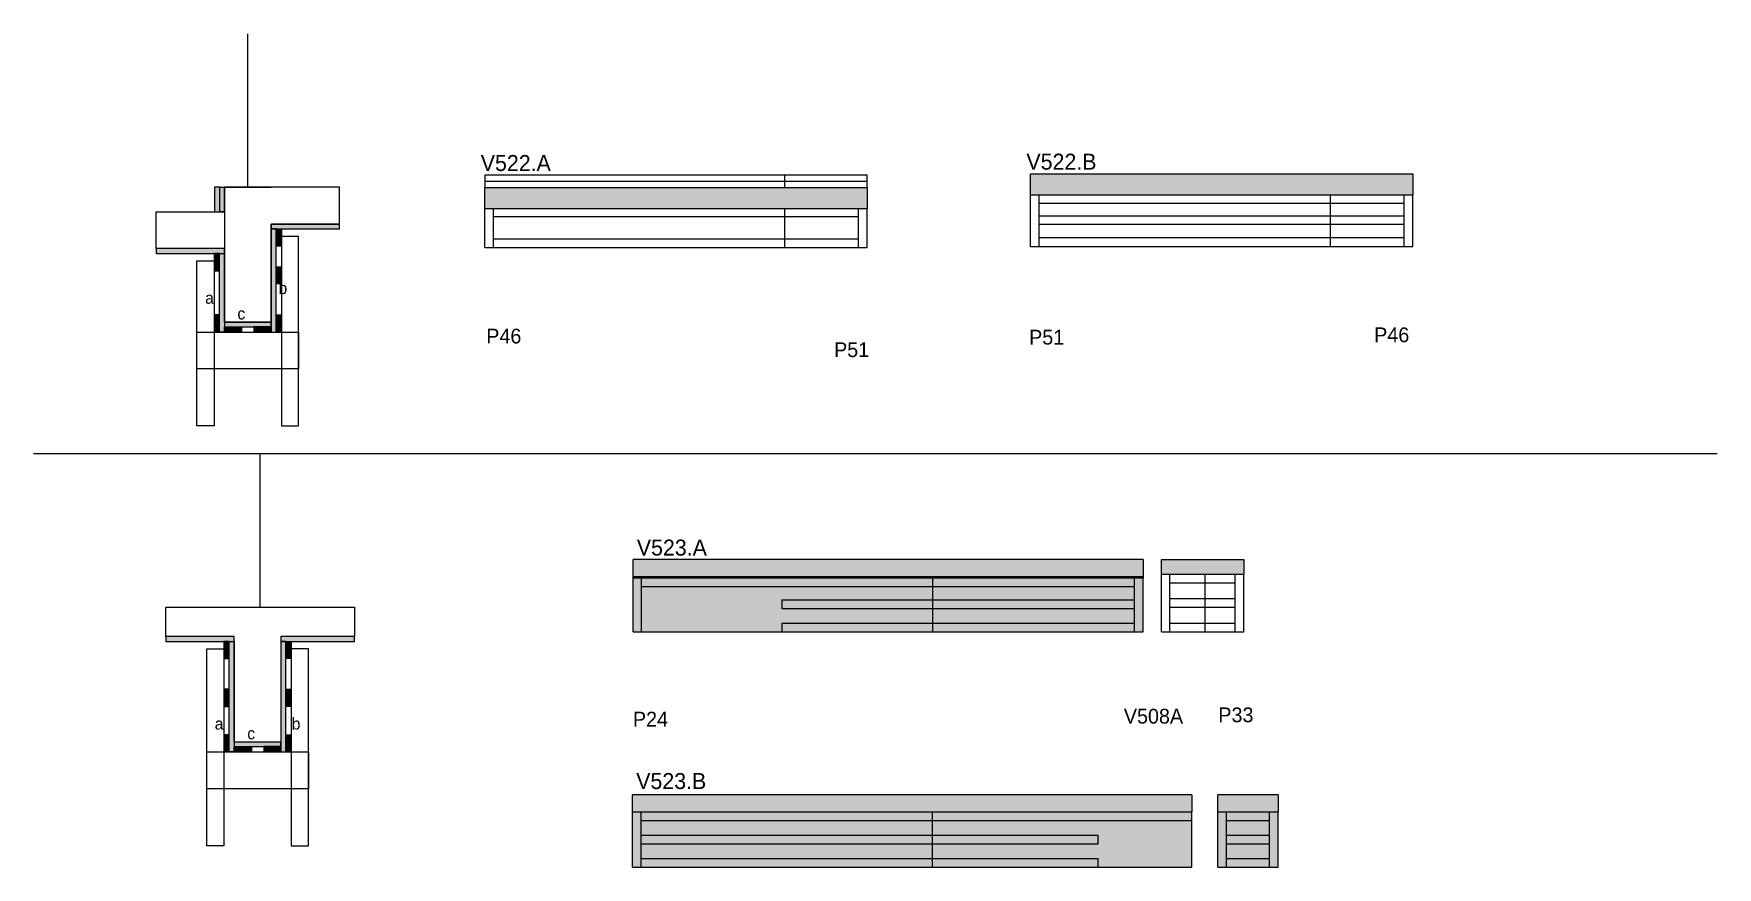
# Model space of a CAD drawing. Header units: metres. Extents: x 8148 to 9518, y 5245 to 5923.
import ezdxf

# ---------------------------------------------------------------- set-up
doc = ezdxf.new("R2010")
doc.units = ezdxf.units.M
for name, color, linetype in [('5', 7, 'Continuous'), ('CONCRETO', 7, 'Continuous'), ('COTA', 7, 'Continuous'), ('detalhes', 7, 'Continuous'), ('Hachura', 7, 'Continuous'), ('Madeira', 7, 'Continuous'), ('Painéis', 7, 'Continuous'), ('REAPROVEITAMENTO', 7, 'Continuous'), ('SARR_2.2x7', 7, 'Continuous'), ('SARR_3.5x7', 7, 'Continuous'), ('Texto Seção', 7, 'Continuous')]:
    doc.layers.add(name, color=color, linetype=linetype)

msp = doc.modelspace()

# ---------------------------------------------------------------- hatches: boundary and pattern name
at = {"layer": 'COTA'}
h = msp.add_hatch(color=7, dxfattribs=at)
h.dxf.hatch_style = 1
h.paths.add_polyline_path([(9269.9, 5809.2), (8958.9, 5809.2), (8958.9, 5809.2), (8958.9, 5792.2), (8958.9, 5792.2), (9269.9, 5792.2), (9269.9, 5792.2), (9269.9, 5809.2), (9269.9, 5809.2)])
h = msp.add_hatch(color=7, dxfattribs=at)
h.dxf.hatch_style = 1
h.paths.add_polyline_path([(8825.9, 5798.2), (8514.9, 5798.2), (8514.9, 5798.2), (8514.9, 5781.2), (8514.9, 5781.2), (8825.9, 5781.2), (8825.9, 5781.2), (8825.9, 5798.2), (8825.9, 5798.2)])
h = msp.add_hatch(color=7, dxfattribs=at)
h.dxf.hatch_style = 1
h.paths.add_polyline_path([(8831.4, 5495.4), (8635.4, 5495.4), (8635.4, 5495.4), (8635.4, 5481.4), (8635.4, 5481.4), (9050.4, 5481.4), (9050.4, 5481.4), (9050.4, 5495.4), (9050.4, 5495.4), (8831.4, 5495.4)])
h = msp.add_hatch(color=7, dxfattribs=at)
h.dxf.hatch_style = 1
h.paths.add_polyline_path([(9132.4, 5483.4), (9132.4, 5495.4), (9132.4, 5495.4), (9065.4, 5495.4), (9065.4, 5495.4), (9065.4, 5483.4), (9065.4, 5483.4), (9132.4, 5483.4)])
h = msp.add_hatch(color=7, dxfattribs=at)
h.dxf.hatch_style = 1
h.paths.add_polyline_path([(9090, 5289.7), (9090, 5303.7), (9090, 5303.7), (8634.7, 5303.7), (8634.7, 5303.7), (8635, 5289.7), (8635, 5289.7), (9090, 5289.7), (9090, 5289.7)])
h = msp.add_hatch(color=7, dxfattribs=at)
h.dxf.hatch_style = 1
h.paths.add_polyline_path([(9160.4, 5289.7), (9160.4, 5303.7), (9160.4, 5303.7), (9111.4, 5303.7), (9111.4, 5303.7), (9111.4, 5289.7), (9111.4, 5289.7), (9160.4, 5289.7)])
at = {"layer": 'Hachura'}
h = msp.add_hatch(color=7, dxfattribs=at)
h.dxf.hatch_style = 1
h.paths.add_polyline_path([(8294.9, 5778.4), (8299.3, 5778.4), (8299.3, 5778.4), (8299.3, 5798.4), (8299.3, 5798.4), (8294.9, 5798.4), (8294.9, 5798.4), (8294.9, 5778.4)])
h = msp.add_hatch(color=7, dxfattribs=at)
h.dxf.hatch_style = 1
h.paths.add_polyline_path([(8299.3, 5798.4), (8302.9, 5798.4), (8302.9, 5798.4), (8302.9, 5778.4), (8302.9, 5778.4), (8299.3, 5778.4), (8299.3, 5778.4), (8299.3, 5798.4)])
h = msp.add_hatch(color=7, dxfattribs=at)
h.dxf.hatch_style = 1
h.paths.add_polyline_path([(8344.9, 5768.4), (8340.9, 5768.4), (8340.9, 5768.4), (8340.9, 5680.4), (8340.9, 5680.4), (8344.9, 5680.4), (8344.9, 5680.4), (8344.9, 5768.4)])
h = msp.add_hatch(color=7, dxfattribs=at)
h.dxf.hatch_style = 1
h.paths.add_polyline_path([(8396.5, 5764.4), (8396.5, 5768.4), (8396.5, 5768.4), (8340.9, 5768.4), (8340.9, 5768.4), (8340.9, 5764.4), (8340.9, 5764.4), (8396.5, 5764.4)])
h = msp.add_hatch(color=7, dxfattribs=at)
h.dxf.hatch_style = 1
h.paths.add_polyline_path([(8349.3, 5750.4), (8344.9, 5750.4), (8344.9, 5750.4), (8344.9, 5764.4), (8344.9, 5764.4), (8349.3, 5764.4), (8349.3, 5764.4), (8349.3, 5750.4)])
h = msp.add_hatch(color=7, dxfattribs=at)
h.dxf.hatch_style = 1
h.paths.add_polyline_path([(8302.9, 5744.4), (8302.9, 5748.4), (8302.9, 5748.4), (8247.3, 5748.4), (8247.3, 5748.4), (8247.3, 5744.4), (8247.3, 5744.4), (8302.9, 5744.4)])
h = msp.add_hatch(color=7, dxfattribs=at)
h.dxf.hatch_style = 1
h.paths.add_polyline_path([(8294.5, 5730.4), (8298.9, 5730.4), (8298.9, 5730.4), (8298.9, 5744.4), (8298.9, 5744.4), (8294.5, 5744.4), (8294.5, 5744.4), (8294.5, 5730.4)])
h = msp.add_hatch(color=7, dxfattribs=at)
h.dxf.hatch_style = 1
h.paths.add_polyline_path([(8302.9, 5748.4), (8298.9, 5748.4), (8298.9, 5748.4), (8298.9, 5680.4), (8298.9, 5680.4), (8302.9, 5680.4), (8302.9, 5680.4), (8302.9, 5748.4), (8302.9, 5748.4)])
h = msp.add_hatch(color=7, dxfattribs=at)
h.dxf.hatch_style = 1
h.paths.add_polyline_path([(8349.3, 5719.6), (8344.9, 5719.6), (8344.9, 5719.6), (8344.9, 5733.6), (8344.9, 5733.6), (8349.3, 5733.6), (8349.3, 5733.6), (8349.3, 5719.6)])
h = msp.add_hatch(color=7, dxfattribs=at)
h.dxf.hatch_style = 1
h.paths.add_polyline_path([(8294.5, 5680.4), (8298.9, 5680.4), (8298.9, 5680.4), (8298.9, 5694.4), (8298.9, 5694.4), (8294.5, 5694.4), (8294.5, 5694.4), (8294.5, 5680.4)])
h = msp.add_hatch(color=7, dxfattribs=at)
h.dxf.hatch_style = 1
h.paths.add_polyline_path([(8340.9, 5684.8), (8340.9, 5688.4), (8340.9, 5688.4), (8302.9, 5688.4), (8302.9, 5688.4), (8302.9, 5684.8), (8302.9, 5684.8), (8340.9, 5684.8)])
h = msp.add_hatch(color=7, dxfattribs=at)
h.dxf.hatch_style = 1
h.paths.add_polyline_path([(8349.3, 5680.4), (8344.9, 5680.4), (8344.9, 5680.4), (8344.9, 5694.4), (8344.9, 5694.4), (8349.3, 5694.4), (8349.3, 5694.4), (8349.3, 5680.4)])
h = msp.add_hatch(color=7, dxfattribs=at)
h.dxf.hatch_style = 1
h.paths.add_polyline_path([(8302.9, 5680.4), (8302.9, 5684.8), (8302.9, 5684.8), (8316.9, 5684.8), (8316.9, 5684.8), (8316.9, 5680.4), (8316.9, 5680.4), (8302.9, 5680.4)])
h = msp.add_hatch(color=7, dxfattribs=at)
h.dxf.hatch_style = 1
h.paths.add_polyline_path([(8340.9, 5680.4), (8340.9, 5684.8), (8340.9, 5684.8), (8326.9, 5684.8), (8326.9, 5684.8), (8326.9, 5680.4), (8326.9, 5680.4), (8340.9, 5680.4)])
h = msp.add_hatch(color=7, dxfattribs=at)
h.dxf.hatch_style = 1
h.paths.add_polyline_path([(8310.9, 5428.6), (8310.9, 5432.6), (8310.9, 5432.6), (8255.3, 5432.6), (8255.3, 5432.6), (8255.3, 5428.6), (8255.3, 5428.6), (8310.9, 5428.6)])
h = msp.add_hatch(color=7, dxfattribs=at)
h.dxf.hatch_style = 1
h.paths.add_polyline_path([(8302.5, 5414.6), (8306.9, 5414.6), (8306.9, 5414.6), (8306.9, 5428.6), (8306.9, 5428.6), (8302.5, 5428.6), (8302.5, 5428.6), (8302.5, 5414.6)])
h = msp.add_hatch(color=7, dxfattribs=at)
h.dxf.hatch_style = 1
h.paths.add_polyline_path([(8306.9, 5428.6), (8310.9, 5428.6), (8310.9, 5428.6), (8310.9, 5338.6), (8310.9, 5338.6), (8306.9, 5338.6), (8306.9, 5338.6), (8306.9, 5428.6)])
h = msp.add_hatch(color=7, dxfattribs=at)
h.dxf.hatch_style = 1
h.paths.add_polyline_path([(8408.9, 5428.6), (8408.9, 5432.6), (8408.9, 5432.6), (8348.9, 5432.6), (8348.9, 5432.6), (8348.9, 5428.6), (8348.9, 5428.6), (8408.9, 5428.6)])
h = msp.add_hatch(color=7, dxfattribs=at)
h.dxf.hatch_style = 1
h.paths.add_polyline_path([(8352.9, 5428.6), (8348.9, 5428.6), (8348.9, 5428.6), (8348.9, 5338.6), (8348.9, 5338.6), (8352.9, 5338.6), (8352.9, 5338.6), (8352.9, 5428.6)])
h = msp.add_hatch(color=7, dxfattribs=at)
h.dxf.hatch_style = 1
h.paths.add_polyline_path([(8357.3, 5414.6), (8352.9, 5414.6), (8352.9, 5414.6), (8352.9, 5428.6), (8352.9, 5428.6), (8357.3, 5428.6), (8357.3, 5428.6), (8357.3, 5414.6)])
h = msp.add_hatch(color=7, dxfattribs=at)
h.dxf.hatch_style = 1
h.paths.add_polyline_path([(8302.5, 5375.6), (8306.9, 5375.6), (8306.9, 5375.6), (8306.9, 5389.6), (8306.9, 5389.6), (8302.5, 5389.6), (8302.5, 5389.6), (8302.5, 5375.6)])
h = msp.add_hatch(color=7, dxfattribs=at)
h.dxf.hatch_style = 1
h.paths.add_polyline_path([(8357.3, 5375.6), (8352.9, 5375.6), (8352.9, 5375.6), (8352.9, 5389.6), (8352.9, 5389.6), (8357.3, 5389.6), (8357.3, 5389.6), (8357.3, 5375.6)])
h = msp.add_hatch(color=7, dxfattribs=at)
h.dxf.hatch_style = 1
h.paths.add_polyline_path([(8302.5, 5338.6), (8306.9, 5338.6), (8306.9, 5338.6), (8306.9, 5352.6), (8306.9, 5352.6), (8302.5, 5352.6), (8302.5, 5352.6), (8302.5, 5338.6)])
h = msp.add_hatch(color=7, dxfattribs=at)
h.dxf.hatch_style = 1
h.paths.add_polyline_path([(8348.9, 5343), (8348.9, 5346.6), (8348.9, 5346.6), (8310.9, 5346.6), (8310.9, 5346.6), (8310.9, 5343), (8310.9, 5343), (8348.9, 5343)])
h = msp.add_hatch(color=7, dxfattribs=at)
h.dxf.hatch_style = 1
h.paths.add_polyline_path([(8310.9, 5338.6), (8310.9, 5343), (8310.9, 5343), (8324.9, 5343), (8324.9, 5343), (8324.9, 5338.6), (8324.9, 5338.6), (8310.9, 5338.6)])
h = msp.add_hatch(color=7, dxfattribs=at)
h.dxf.hatch_style = 1
h.paths.add_polyline_path([(8348.9, 5338.6), (8348.9, 5343), (8348.9, 5343), (8334.9, 5343), (8334.9, 5343), (8334.9, 5338.6), (8334.9, 5338.6), (8348.9, 5338.6)])
h = msp.add_hatch(color=7, dxfattribs=at)
h.dxf.hatch_style = 1
h.paths.add_polyline_path([(8357.3, 5338.6), (8352.9, 5338.6), (8352.9, 5338.6), (8352.9, 5352.6), (8352.9, 5352.6), (8357.3, 5352.6), (8357.3, 5352.6), (8357.3, 5338.6)])
at = {"layer": 'REAPROVEITAMENTO'}
h = msp.add_hatch(color=7, dxfattribs=at)
h.dxf.hatch_style = 1
h.paths.add_polyline_path([(9050.4, 5436.4), (9050.4, 5480.4), (9050.4, 5480.4), (8635.4, 5480.4), (8635.4, 5480.4), (8635.4, 5436.4), (8635.4, 5436.4), (9050.4, 5436.4)])
h = msp.add_hatch(color=7, dxfattribs=at)
h.dxf.hatch_style = 1
h.paths.add_polyline_path([(9090, 5244.6), (9090, 5289.8), (9090, 5289.8), (8635, 5290), (8635, 5290), (8635, 5244.8), (8635, 5244.8), (9090, 5244.6)])
h = msp.add_hatch(color=7, dxfattribs=at)
h.dxf.hatch_style = 1
h.paths.add_polyline_path([(9160.4, 5244.6), (9160.4, 5289.8), (9160.4, 5289.8), (9111.4, 5290), (9111.4, 5290), (9111.4, 5244.8), (9111.4, 5244.8), (9160.4, 5244.6)])

# ---------------------------------------------------------------- linework, layer by layer
at = {"layer": 'CONCRETO', "color": 7, "lineweight": 25}
msp.add_lwpolyline([(8340.9, 5764.4), (8340.9, 5688.4), (8302.9, 5688.4), (8302.9, 5748.4), (8247.3, 5748.4), (8247.3, 5778.4), (8302.9, 5778.4), (8302.9, 5798.4), (8340.9, 5798.4)], dxfattribs=at)
for points in [[(8396.5, 5768.4), (8396.5, 5798.4), (8340.9, 5798.4), (8340.9, 5798.4), (8302.9, 5798.4), (8302.9, 5688.4), (8340.9, 5688.4), (8340.9, 5768.4)], [(8255.3, 5432.6), (8255.3, 5456.6), (8408.9, 5456.6), (8408.9, 5432.6), (8348.9, 5432.6), (8348.9, 5346.6), (8310.9, 5346.6), (8310.9, 5432.6)]]:
    msp.add_lwpolyline(points, close=True, dxfattribs=at)
at = {"layer": 'COTA', "color": 7, "lineweight": 25}
for p, q in [((8958.9, 5792.2), (8958.9, 5809.2)), ((8958.9, 5809.2), (9269.9, 5809.2)), ((9269.9, 5809.2), (9269.9, 5792.2)), ((8514.9, 5781.2), (8514.9, 5798.2)), ((8825.9, 5798.2), (8825.9, 5781.2)), ((8147.7, 5581.6), (9517.7, 5581.6)), ((8635.4, 5480.4), (8635.4, 5495.4)), ((9050.4, 5495.4), (8635.4, 5495.4)), ((9050.4, 5495.4), (9050.4, 5480.4)), ((9065.4, 5483.4), (9065.4, 5495.4)), ((9065.4, 5495.4), (9132.4, 5495.4)), ((9132.4, 5495.4), (9132.4, 5483.4)), ((8635, 5289.7), (8635, 5303.7)), ((9090, 5303.7), (8635, 5303.7)), ((9090, 5303.7), (9090, 5289.7)), ((9111.4, 5289.7), (9111.4, 5303.7)), ((9160.4, 5303.7), (9111.4, 5303.7)), ((9160.4, 5303.7), (9160.4, 5289.7))]:
    msp.add_line(p, q, dxfattribs=at)
at = {"layer": 'Defpoints', "color": 7, "lineweight": 25}
for p, q in [((8321.9, 5798.4), (8321.9, 5923.4)), ((8332.1, 5456.6), (8332.1, 5581.6))]:
    msp.add_line(p, q, dxfattribs=at)
at = {"layer": 'Madeira', "color": 7, "lineweight": 25}
for points in [[(8294.9, 5778.4), (8299.3, 5778.4), (8299.3, 5798.4), (8294.9, 5798.4)], [(8349.3, 5750.4), (8344.9, 5750.4), (8344.9, 5764.4), (8349.3, 5764.4)], [(8294.5, 5730.4), (8298.9, 5730.4), (8298.9, 5744.4), (8294.5, 5744.4)], [(8349.3, 5719.6), (8344.9, 5719.6), (8344.9, 5733.6), (8349.3, 5733.6)], [(8294.5, 5680.4), (8298.9, 5680.4), (8298.9, 5694.4), (8294.5, 5694.4)], [(8349.3, 5680.4), (8344.9, 5680.4), (8344.9, 5694.4), (8349.3, 5694.4)], [(8302.9, 5680.4), (8302.9, 5684.8), (8316.9, 5684.8), (8316.9, 5680.4)], [(8340.9, 5680.4), (8340.9, 5684.8), (8326.9, 5684.8), (8326.9, 5680.4)], [(8302.5, 5414.6), (8306.9, 5414.6), (8306.9, 5428.6), (8302.5, 5428.6)], [(8357.3, 5414.6), (8352.9, 5414.6), (8352.9, 5428.6), (8357.3, 5428.6)], [(8302.5, 5375.6), (8306.9, 5375.6), (8306.9, 5389.6), (8302.5, 5389.6)], [(8357.3, 5375.6), (8352.9, 5375.6), (8352.9, 5389.6), (8357.3, 5389.6)], [(8302.5, 5338.6), (8306.9, 5338.6), (8306.9, 5352.6), (8302.5, 5352.6)], [(8310.9, 5338.6), (8310.9, 5343), (8324.9, 5343), (8324.9, 5338.6)], [(8348.9, 5338.6), (8348.9, 5343), (8334.9, 5343), (8334.9, 5338.6)], [(8357.3, 5338.6), (8352.9, 5338.6), (8352.9, 5352.6), (8357.3, 5352.6)]]:
    msp.add_lwpolyline(points, close=True, dxfattribs=at)
at = {"layer": 'Painéis', "color": 7, "lineweight": 25}
for p, q in [((8758.9, 5798.2), (8758.9, 5808.2)), ((8958.9, 5792.2), (9269.9, 5792.2)), ((8958.9, 5750.2), (8958.9, 5792.2)), ((9202.9, 5750.2), (9202.9, 5792.2)), ((9269.9, 5750.2), (9269.9, 5792.2)), ((8514.9, 5781.2), (8825.9, 5781.2)), ((8514.9, 5749.2), (8514.9, 5781.2)), ((8758.9, 5749.2), (8758.9, 5781.2)), ((8825.9, 5749.2), (8825.9, 5781.2)), ((8514.9, 5749.2), (8825.9, 5749.2)), ((8958.9, 5750.2), (9269.9, 5750.2)), ((8635.4, 5481.4), (9050.4, 5481.4)), ((8635.4, 5480.4), (9050.4, 5480.4)), ((8635.4, 5436.4), (8635.4, 5480.4)), ((8879.4, 5436.4), (8879.4, 5480.4)), ((9050.4, 5436.4), (9050.4, 5480.4)), ((9065.4, 5483.4), (9132.4, 5483.4)), ((9065.4, 5436.4), (9065.4, 5483.4)), ((9100.9, 5436.4), (9100.9, 5483.4)), ((9132.4, 5436.4), (9132.4, 5483.4)), ((8635.4, 5436.4), (9050.4, 5436.4)), ((9065.4, 5436.4), (9132.4, 5436.4)), ((8635, 5289.7), (9090, 5289.7)), ((8635, 5244.7), (8635, 5289.7)), ((8879, 5244.7), (8879, 5289.7)), ((9090, 5244.7), (9090, 5289.7)), ((9111.4, 5289.7), (9160.4, 5289.7)), ((9111.4, 5244.7), (9111.4, 5289.7)), ((9160.4, 5244.7), (9160.4, 5289.7)), ((8635, 5244.7), (9090, 5244.7)), ((9111.4, 5244.7), (9160.4, 5244.7))]:
    msp.add_line(p, q, dxfattribs=at)
for points in [[(8299.3, 5798.4), (8302.9, 5798.4), (8302.9, 5778.4), (8299.3, 5778.4)], [(8514.9, 5798.2), (8825.9, 5798.2), (8825.9, 5808.2), (8514.9, 5808.2)], [(8396.5, 5764.4), (8396.5, 5768.4), (8340.9, 5768.4), (8340.9, 5764.4)], [(8344.9, 5764.4), (8340.9, 5764.4), (8340.9, 5680.4), (8344.9, 5680.4)], [(8302.9, 5744.4), (8302.9, 5748.4), (8247.3, 5748.4), (8247.3, 5744.4)], [(8298.9, 5744.4), (8302.9, 5744.4), (8302.9, 5680.4), (8298.9, 5680.4)], [(8340.9, 5684.8), (8340.9, 5688.4), (8302.9, 5688.4), (8302.9, 5684.8)], [(8310.9, 5428.6), (8310.9, 5432.6), (8255.3, 5432.6), (8255.3, 5428.6)], [(8306.9, 5428.6), (8310.9, 5428.6), (8310.9, 5338.6), (8306.9, 5338.6)], [(8408.9, 5428.6), (8408.9, 5432.6), (8348.9, 5432.6), (8348.9, 5428.6)], [(8352.9, 5428.6), (8348.9, 5428.6), (8348.9, 5338.6), (8352.9, 5338.6)], [(8348.9, 5343), (8348.9, 5346.6), (8310.9, 5346.6), (8310.9, 5343)]]:
    msp.add_lwpolyline(points, close=True, dxfattribs=at)
at = {"layer": 'SARR_2.2x7', "color": 7, "lineweight": 25}
for p, q in [((8514.9, 5803.2), (8758.9, 5803.2)), ((8758.9, 5803.2), (8825.9, 5803.2)), ((8965.9, 5750.2), (8965.9, 5792.2)), ((9202.9, 5785.2), (8965.9, 5785.2)), ((9262.9, 5785.2), (9202.9, 5785.2)), ((9262.9, 5750.2), (9262.9, 5792.2)), ((8521.9, 5749.2), (8521.9, 5781.2)), ((8758.9, 5774.2), (8521.9, 5774.2)), ((8818.9, 5774.2), (8758.9, 5774.2)), ((8818.9, 5749.2), (8818.9, 5781.2)), ((8965.9, 5775.2), (9202.9, 5775.2)), ((8965.9, 5768.2), (9202.9, 5768.2)), ((9202.9, 5775.2), (9262.9, 5775.2)), ((9202.9, 5768.2), (9262.9, 5768.2)), ((8758.9, 5756.2), (8521.9, 5756.2)), ((8818.9, 5756.2), (8758.9, 5756.2)), ((9202.9, 5757.2), (8965.9, 5757.2)), ((9262.9, 5757.2), (9202.9, 5757.2)), ((8642.4, 5436.4), (8642.4, 5480.4)), ((9043.5, 5436.4), (9043.5, 5480.4)), ((9072.3, 5436.4), (9072.3, 5483.4)), ((9125.4, 5436.4), (9125.4, 5483.4)), ((8642.4, 5473.4), (8879.4, 5473.4)), ((8879.4, 5473.4), (9043.5, 5473.4)), ((9072.3, 5476.4), (9100.9, 5476.4)), ((9100.9, 5476.4), (9125.4, 5476.4)), ((8756.4, 5462.4), (8879.4, 5462.4)), ((8756.4, 5462.4), (8756.4, 5455.4)), ((8756.4, 5455.4), (8879.4, 5455.4)), ((8879.4, 5462.4), (9043.5, 5462.4)), ((8879.4, 5455.4), (9043.5, 5455.4)), ((9072.3, 5463.5), (9100.9, 5463.5)), ((9072.3, 5456.5), (9100.9, 5456.5)), ((9100.9, 5463.5), (9125.4, 5463.5)), ((9100.9, 5456.5), (9125.4, 5456.5)), ((8756.4, 5443.4), (8879.4, 5443.4)), ((8756.4, 5443.4), (8756.4, 5436.4)), ((8879.4, 5443.4), (9043.5, 5443.4)), ((9072.3, 5443.4), (9100.9, 5443.4)), ((9100.9, 5443.4), (9125.4, 5443.4)), ((8641.9, 5244.7), (8641.9, 5289.7)), ((9118.3, 5244.7), (9118.3, 5289.7)), ((9153.4, 5244.7), (9153.4, 5289.7)), ((8641.9, 5282.7), (8879, 5282.7)), ((8879, 5282.7), (9090, 5282.7)), ((9118.3, 5282.7), (9153.4, 5282.7)), ((8641.9, 5270.7), (8879, 5270.7)), ((8641.9, 5263.7), (8879, 5263.7)), ((8879, 5270.7), (9014, 5270.7)), ((8879, 5263.7), (9014, 5263.7)), ((9014, 5263.7), (9014, 5270.7)), ((9118.3, 5270.7), (9153.4, 5270.7)), ((9118.3, 5263.7), (9153.4, 5263.7)), ((8641.9, 5251.7), (8879, 5251.7)), ((8879, 5251.7), (9014, 5251.7)), ((9014, 5244.9), (9014, 5251.7)), ((9118.3, 5251.7), (9153.4, 5251.7))]:
    msp.add_line(p, q, dxfattribs=at)
at = {"layer": 'SARR_3.5x7', "color": 7, "lineweight": 25}
for points in [[(8363.3, 5758.4), (8349.3, 5758.4), (8349.3, 5604), (8363.3, 5604)], [(8280.5, 5738.4), (8294.5, 5738.4), (8294.5, 5604), (8280.5, 5604)], [(8280.5, 5680.4), (8363.3, 5680.4), (8363.3, 5650.4), (8280.5, 5650.4)], [(8288.5, 5422.6), (8302.5, 5422.6), (8302.5, 5262.2), (8288.5, 5262.2)], [(8371.3, 5422.6), (8357.3, 5422.6), (8357.3, 5262.2), (8371.3, 5262.2)], [(8288.5, 5338.6), (8371.3, 5338.6), (8371.3, 5308.6), (8288.5, 5308.6)]]:
    msp.add_lwpolyline(points, close=True, dxfattribs=at)

# ---------------------------------------------------------------- texts
at = {"layer": '5', "color": 7, "lineweight": 25}
for s, p in [('P46', (8516, 5671.2)), ('P51', (8799, 5660.1)), ('P51', (8957.7, 5670.3)), ('P46', (9238.5, 5672.2)), ('P24', (8635.3, 5359.3)), ('V508A', (9034.8, 5361.7)), ('P33', (9111.7, 5362.8))]:
    msp.add_text(s, height=12, dxfattribs=at).set_placement(p)
at = {"layer": 'detalhes', "color": 7, "lineweight": 25}
for s, p in [('b', (8346.9, 5711.4)), ('a', (8287.2, 5703.5)), ('c', (8313.5, 5690.7)), ('a', (8295, 5356.8)), ('b', (8357.6, 5356.8)), ('c', (8321.5, 5348.9))]:
    msp.add_text(s, height=9.6, dxfattribs=at).set_placement(p)
at = {"layer": 'Texto Seção', "color": 7, "lineweight": 25}
for s, p in [('V522.A', (8511.5, 5811.6)), ('V522.B', (8955.5, 5812.7)), ('V523.A', (8638.5, 5498.5)), ('V523.B', (8638, 5308.4))]:
    msp.add_text(s, height=13, dxfattribs=at).set_placement(p)

doc.saveas('drawing.dxf')
